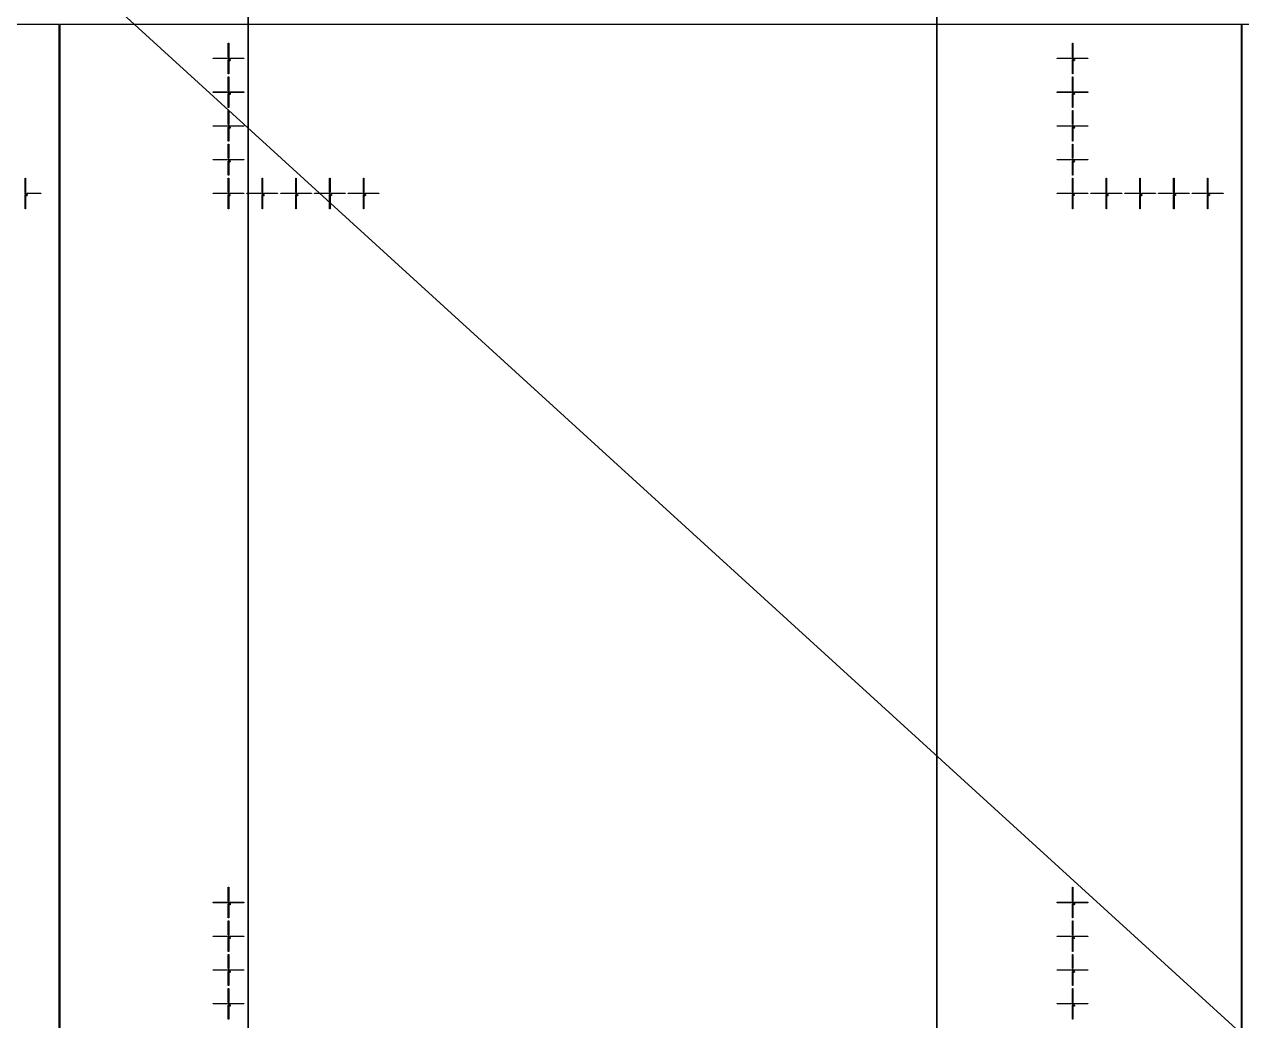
# Model space of a CAD drawing. Extents: x -25400 to 25400, y -24113 to 25400.
# Drawn here: x 7017 to 14228, y -12893 to -6992 of the extents above; entities that cross this region are included whole.
import ezdxf

# ---------------------------------------------------------------- set-up
doc = ezdxf.new("R2010")
doc.units = 0
for name, color, linetype in [('L0D0', 2, 'CONTINUOUS'), ('L1D0', 3, 'CONTINUOUS'), ('L3D0', 4, 'CONTINUOUS')]:
    doc.layers.add(name, color=color, linetype=linetype)

msp = doc.modelspace()

# ---------------------------------------------------------------- linework, layer by layer
at = {"layer": 'L0D0'}
msp.add_lwpolyline([(4251.735, -24112.788), (0, 0), (0, 14018.85), (7213, 14018.85), (7213, 14016), (8342.854, 14016), (8342.854, -23990.765), (8299.673, -24005.737), (8256.466, -24020.632), (8213.232, -24035.449), (8169.972, -24050.188), (8126.685, -24064.85), (8083.372, -24079.433), (8040.032, -24093.939), (7996.667, -24108.366), (7983.296, -24112.788)], close=True, dxfattribs=at)
for points in [[(8342.854, -23990.765), (8342.854, 14016)], [(12421.944, 14016), (12421.944, -22155.255)], [(12421.944, -22155.255), (12421.944, 14016)], [(10207.408, -20499.239), (0, 0), (16923.304, -15427.63)], [(16923.304, -15427.63), (0, 0), (21353.614, -8272.434)]]:
    msp.add_lwpolyline(points, dxfattribs=at)
at = {"layer": 'L1D0'}
for points in [[(8225.25, -7185.15), (8225.25, -7102.15), (8227.75, -7102.15), (8227.75, -7185.15)], [(13225.25, -7185.15), (13225.25, -7102.15), (13227.75, -7102.15), (13227.75, -7185.15)], [(8135.5, -7194.4), (8135.5, -7191.9), (8218.5, -7191.9), (8218.5, -7194.4)], [(8226.3, -7198.15), (8226.3, -7193.35), (8221.5, -7193.35), (8221.5, -7192.95), (8226.3, -7192.95), (8226.3, -7188.15), (8226.7, -7188.15), (8226.7, -7192.95), (8231.5, -7192.95), (8231.5, -7193.35), (8226.7, -7193.35), (8226.7, -7198.15)], [(8225.25, -7284.15), (8225.25, -7201.15), (8227.75, -7201.15), (8227.75, -7284.15)], [(8232.5, -7203.706), (8232.5, -7200.15), (8236.944, -7200.15), (8236.944, -7201.039), (8233.389, -7201.039), (8233.389, -7202.817), (8236.056, -7202.817), (8236.056, -7203.706)], [(8232.5, -7206.372), (8232.5, -7205.483), (8236.056, -7205.483), (8236.056, -7206.372)], [(8234.5, -7194.4), (8234.5, -7191.9), (8317.5, -7191.9), (8317.5, -7194.4)], [(8236.056, -7205.483), (8236.056, -7203.706), (8236.944, -7203.706), (8236.944, -7205.483)], [(13135.5, -7194.4), (13135.5, -7191.9), (13218.5, -7191.9), (13218.5, -7194.4)], [(13226.3, -7198.15), (13226.3, -7193.35), (13221.5, -7193.35), (13221.5, -7192.95), (13226.3, -7192.95), (13226.3, -7188.15), (13226.7, -7188.15), (13226.7, -7192.95), (13231.5, -7192.95), (13231.5, -7193.35), (13226.7, -7193.35), (13226.7, -7198.15)], [(13225.25, -7284.15), (13225.25, -7201.15), (13227.75, -7201.15), (13227.75, -7284.15)], [(13232.5, -7203.706), (13232.5, -7200.15), (13236.944, -7200.15), (13236.944, -7201.039), (13233.389, -7201.039), (13233.389, -7202.817), (13236.056, -7202.817), (13236.056, -7203.706)], [(13232.5, -7206.372), (13232.5, -7205.483), (13236.056, -7205.483), (13236.056, -7206.372)], [(13234.5, -7194.4), (13234.5, -7191.9), (13317.5, -7191.9), (13317.5, -7194.4)], [(13236.056, -7205.483), (13236.056, -7203.706), (13236.944, -7203.706), (13236.944, -7205.483)], [(8225.25, -7385.15), (8225.25, -7302.15), (8227.75, -7302.15), (8227.75, -7385.15)], [(13225.25, -7385.15), (13225.25, -7302.15), (13227.75, -7302.15), (13227.75, -7385.15)], [(8135.5, -7394.4), (8135.5, -7391.9), (8218.5, -7391.9), (8218.5, -7394.4)], [(8226.3, -7398.15), (8226.3, -7393.35), (8221.5, -7393.35), (8221.5, -7392.95), (8226.3, -7392.95), (8226.3, -7388.15), (8226.7, -7388.15), (8226.7, -7392.95), (8231.5, -7392.95), (8231.5, -7393.35), (8226.7, -7393.35), (8226.7, -7398.15)], [(8225.25, -7484.15), (8225.25, -7401.15), (8227.75, -7401.15), (8227.75, -7484.15)], [(8235.167, -7406.372), (8235.167, -7404.594), (8232.5, -7404.594), (8232.5, -7402.817), (8233.389, -7402.817), (8233.389, -7403.706), (8235.167, -7403.706), (8235.167, -7401.039), (8234.278, -7401.039), (8234.278, -7400.15), (8236.056, -7400.15), (8236.056, -7403.706), (8236.944, -7403.706), (8236.944, -7404.594), (8236.056, -7404.594), (8236.056, -7406.372)], [(8233.389, -7402.817), (8233.389, -7401.039), (8234.278, -7401.039), (8234.278, -7402.817)], [(8234.5, -7394.4), (8234.5, -7391.9), (8317.5, -7391.9), (8317.5, -7394.4)], [(13135.5, -7394.4), (13135.5, -7391.9), (13218.5, -7391.9), (13218.5, -7394.4)], [(13226.3, -7398.15), (13226.3, -7393.35), (13221.5, -7393.35), (13221.5, -7392.95), (13226.3, -7392.95), (13226.3, -7388.15), (13226.7, -7388.15), (13226.7, -7392.95), (13231.5, -7392.95), (13231.5, -7393.35), (13226.7, -7393.35), (13226.7, -7398.15)], [(13225.25, -7484.15), (13225.25, -7401.15), (13227.75, -7401.15), (13227.75, -7484.15)], [(13235.167, -7406.372), (13235.167, -7404.594), (13232.5, -7404.594), (13232.5, -7402.817), (13233.389, -7402.817), (13233.389, -7403.706), (13235.167, -7403.706), (13235.167, -7401.039), (13234.278, -7401.039), (13234.278, -7400.15), (13236.056, -7400.15), (13236.056, -7403.706), (13236.944, -7403.706), (13236.944, -7404.594), (13236.056, -7404.594), (13236.056, -7406.372)], [(13233.389, -7402.817), (13233.389, -7401.039), (13234.278, -7401.039), (13234.278, -7402.817)], [(13234.5, -7394.4), (13234.5, -7391.9), (13317.5, -7391.9), (13317.5, -7394.4)], [(8225.25, -7585.15), (8225.25, -7502.15), (8227.75, -7502.15), (8227.75, -7585.15)], [(13225.25, -7585.15), (13225.25, -7502.15), (13227.75, -7502.15), (13227.75, -7585.15)], [(8135.5, -7594.4), (8135.5, -7591.9), (8218.5, -7591.9), (8218.5, -7594.4)], [(8226.3, -7598.15), (8226.3, -7593.35), (8221.5, -7593.35), (8221.5, -7592.95), (8226.3, -7592.95), (8226.3, -7588.15), (8226.7, -7588.15), (8226.7, -7592.95), (8231.5, -7592.95), (8231.5, -7593.35), (8226.7, -7593.35), (8226.7, -7598.15)], [(8225.25, -7684.15), (8225.25, -7601.15), (8227.75, -7601.15), (8227.75, -7684.15)], [(8232.5, -7601.039), (8232.5, -7600.15), (8236.056, -7600.15), (8236.056, -7601.039)], [(8232.5, -7606.372), (8232.5, -7605.483), (8236.056, -7605.483), (8236.056, -7606.372)], [(8233.389, -7603.706), (8233.389, -7602.817), (8236.056, -7602.817), (8236.056, -7603.706)], [(8234.5, -7594.4), (8234.5, -7591.9), (8317.5, -7591.9), (8317.5, -7594.4)], [(8236.056, -7602.817), (8236.056, -7601.039), (8236.944, -7601.039), (8236.944, -7602.817)], [(8236.056, -7605.483), (8236.056, -7603.706), (8236.944, -7603.706), (8236.944, -7605.483)], [(13135.5, -7594.4), (13135.5, -7591.9), (13218.5, -7591.9), (13218.5, -7594.4)], [(13226.3, -7598.15), (13226.3, -7593.35), (13221.5, -7593.35), (13221.5, -7592.95), (13226.3, -7592.95), (13226.3, -7588.15), (13226.7, -7588.15), (13226.7, -7592.95), (13231.5, -7592.95), (13231.5, -7593.35), (13226.7, -7593.35), (13226.7, -7598.15)], [(13225.25, -7684.15), (13225.25, -7601.15), (13227.75, -7601.15), (13227.75, -7684.15)], [(13232.5, -7601.039), (13232.5, -7600.15), (13236.056, -7600.15), (13236.056, -7601.039)], [(13232.5, -7606.372), (13232.5, -7605.483), (13236.056, -7605.483), (13236.056, -7606.372)], [(13233.389, -7603.706), (13233.389, -7602.817), (13236.056, -7602.817), (13236.056, -7603.706)], [(13234.5, -7594.4), (13234.5, -7591.9), (13317.5, -7591.9), (13317.5, -7594.4)], [(13236.056, -7602.817), (13236.056, -7601.039), (13236.944, -7601.039), (13236.944, -7602.817)], [(13236.056, -7605.483), (13236.056, -7603.706), (13236.944, -7603.706), (13236.944, -7605.483)], [(8225.25, -7785.15), (8225.25, -7702.15), (8227.75, -7702.15), (8227.75, -7785.15)], [(13225.25, -7785.15), (13225.25, -7702.15), (13227.75, -7702.15), (13227.75, -7785.15)], [(8135.5, -7794.4), (8135.5, -7791.9), (8218.5, -7791.9), (8218.5, -7794.4)], [(8226.3, -7798.15), (8226.3, -7793.35), (8221.5, -7793.35), (8221.5, -7792.95), (8226.3, -7792.95), (8226.3, -7788.15), (8226.7, -7788.15), (8226.7, -7792.95), (8231.5, -7792.95), (8231.5, -7793.35), (8226.7, -7793.35), (8226.7, -7798.15)], [(8225.25, -7884.15), (8225.25, -7801.15), (8227.75, -7801.15), (8227.75, -7884.15)], [(8232.5, -7801.928), (8232.5, -7801.039), (8233.389, -7801.039), (8233.389, -7801.928)], [(8232.5, -7806.372), (8232.5, -7804.594), (8233.389, -7804.594), (8233.389, -7805.483), (8236.944, -7805.483), (8236.944, -7806.372)], [(8233.389, -7801.039), (8233.389, -7800.15), (8236.056, -7800.15), (8236.056, -7801.039)], [(8233.389, -7804.594), (8233.389, -7803.706), (8235.167, -7803.706), (8235.167, -7804.594)], [(8234.5, -7794.4), (8234.5, -7791.9), (8317.5, -7791.9), (8317.5, -7794.4)], [(8235.167, -7803.706), (8235.167, -7802.817), (8236.056, -7802.817), (8236.056, -7803.706)], [(8236.056, -7802.817), (8236.056, -7801.039), (8236.944, -7801.039), (8236.944, -7802.817)], [(13135.5, -7794.4), (13135.5, -7791.9), (13218.5, -7791.9), (13218.5, -7794.4)], [(13226.3, -7798.15), (13226.3, -7793.35), (13221.5, -7793.35), (13221.5, -7792.95), (13226.3, -7792.95), (13226.3, -7788.15), (13226.7, -7788.15), (13226.7, -7792.95), (13231.5, -7792.95), (13231.5, -7793.35), (13226.7, -7793.35), (13226.7, -7798.15)], [(13225.25, -7884.15), (13225.25, -7801.15), (13227.75, -7801.15), (13227.75, -7884.15)], [(13232.5, -7801.928), (13232.5, -7801.039), (13233.389, -7801.039), (13233.389, -7801.928)], [(13232.5, -7806.372), (13232.5, -7804.594), (13233.389, -7804.594), (13233.389, -7805.483), (13236.944, -7805.483), (13236.944, -7806.372)], [(13233.389, -7801.039), (13233.389, -7800.15), (13236.056, -7800.15), (13236.056, -7801.039)], [(13233.389, -7804.594), (13233.389, -7803.706), (13235.167, -7803.706), (13235.167, -7804.594)], [(13234.5, -7794.4), (13234.5, -7791.9), (13317.5, -7791.9), (13317.5, -7794.4)], [(13235.167, -7803.706), (13235.167, -7802.817), (13236.056, -7802.817), (13236.056, -7803.706)], [(13236.056, -7802.817), (13236.056, -7801.039), (13236.944, -7801.039), (13236.944, -7802.817)], [(7022.25, -7985.15), (7022.25, -7902.15), (7024.75, -7902.15), (7024.75, -7985.15)], [(8225.25, -7985.15), (8225.25, -7902.15), (8227.75, -7902.15), (8227.75, -7985.15)], [(8425.25, -7985.15), (8425.25, -7902.15), (8427.75, -7902.15), (8427.75, -7985.15)], [(8625.25, -7985.15), (8625.25, -7902.15), (8627.75, -7902.15), (8627.75, -7985.15)], [(8825.25, -7985.15), (8825.25, -7902.15), (8827.75, -7902.15), (8827.75, -7985.15)], [(9025.25, -7985.15), (9025.25, -7902.15), (9027.75, -7902.15), (9027.75, -7985.15)], [(13225.25, -7985.15), (13225.25, -7902.15), (13227.75, -7902.15), (13227.75, -7985.15)], [(13425.25, -7985.15), (13425.25, -7902.15), (13427.75, -7902.15), (13427.75, -7985.15)], [(13625.25, -7985.15), (13625.25, -7902.15), (13627.75, -7902.15), (13627.75, -7985.15)], [(13825.25, -7985.15), (13825.25, -7902.15), (13827.75, -7902.15), (13827.75, -7985.15)], [(14025.25, -7985.15), (14025.25, -7902.15), (14027.75, -7902.15), (14027.75, -7985.15)], [(7023.3, -7998.15), (7023.3, -7993.35), (7018.5, -7993.35), (7018.5, -7992.95), (7023.3, -7992.95), (7023.3, -7988.15), (7023.7, -7988.15), (7023.7, -7992.95), (7028.5, -7992.95), (7028.5, -7993.35), (7023.7, -7993.35), (7023.7, -7998.15)], [(7022.25, -8084.15), (7022.25, -8001.15), (7024.75, -8001.15), (7024.75, -8084.15)], [(7029.5, -8003.706), (7029.5, -8000.15), (7033.944, -8000.15), (7033.944, -8001.039), (7030.389, -8001.039), (7030.389, -8002.817), (7033.056, -8002.817), (7033.056, -8003.706)], [(7031.5, -7994.4), (7031.5, -7991.9), (7114.5, -7991.9), (7114.5, -7994.4)], [(7033.056, -8005.483), (7033.056, -8003.706), (7033.944, -8003.706), (7033.944, -8005.483)], [(8135.5, -7994.4), (8135.5, -7991.9), (8218.5, -7991.9), (8218.5, -7994.4)], [(8226.3, -7998.15), (8226.3, -7993.35), (8221.5, -7993.35), (8221.5, -7992.95), (8226.3, -7992.95), (8226.3, -7988.15), (8226.7, -7988.15), (8226.7, -7992.95), (8231.5, -7992.95), (8231.5, -7993.35), (8226.7, -7993.35), (8226.7, -7998.15)], [(8225.25, -8084.15), (8225.25, -8001.15), (8227.75, -8001.15), (8227.75, -8084.15)], [(8233.389, -8006.372), (8233.389, -8005.483), (8234.278, -8005.483), (8234.278, -8001.928), (8233.389, -8001.928), (8233.389, -8001.039), (8234.278, -8001.039), (8234.278, -8000.15), (8235.167, -8000.15), (8235.167, -8005.483), (8236.056, -8005.483), (8236.056, -8006.372)], [(8234.5, -7994.4), (8234.5, -7991.9), (8317.5, -7991.9), (8317.5, -7994.4)], [(8335.5, -7994.4), (8335.5, -7991.9), (8418.5, -7991.9), (8418.5, -7994.4)], [(8426.3, -7998.15), (8426.3, -7993.35), (8421.5, -7993.35), (8421.5, -7992.95), (8426.3, -7992.95), (8426.3, -7988.15), (8426.7, -7988.15), (8426.7, -7992.95), (8431.5, -7992.95), (8431.5, -7993.35), (8426.7, -7993.35), (8426.7, -7998.15)], [(8425.25, -8084.15), (8425.25, -8001.15), (8427.75, -8001.15), (8427.75, -8084.15)], [(8432.5, -8001.928), (8432.5, -8001.039), (8433.389, -8001.039), (8433.389, -8001.928)], [(8433.389, -8001.039), (8433.389, -8000.15), (8436.056, -8000.15), (8436.056, -8001.039)], [(8433.389, -8004.594), (8433.389, -8003.706), (8435.167, -8003.706), (8435.167, -8004.594)], [(8434.5, -7994.4), (8434.5, -7991.9), (8517.5, -7991.9), (8517.5, -7994.4)], [(8435.167, -8003.706), (8435.167, -8002.817), (8436.056, -8002.817), (8436.056, -8003.706)], [(8436.056, -8002.817), (8436.056, -8001.039), (8436.944, -8001.039), (8436.944, -8002.817)], [(8535.5, -7994.4), (8535.5, -7991.9), (8618.5, -7991.9), (8618.5, -7994.4)], [(8626.3, -7998.15), (8626.3, -7993.35), (8621.5, -7993.35), (8621.5, -7992.95), (8626.3, -7992.95), (8626.3, -7988.15), (8626.7, -7988.15), (8626.7, -7992.95), (8631.5, -7992.95), (8631.5, -7993.35), (8626.7, -7993.35), (8626.7, -7998.15)], [(8625.25, -8084.15), (8625.25, -8001.15), (8627.75, -8001.15), (8627.75, -8084.15)], [(8632.5, -8001.039), (8632.5, -8000.15), (8636.056, -8000.15), (8636.056, -8001.039)], [(8633.389, -8003.706), (8633.389, -8002.817), (8636.056, -8002.817), (8636.056, -8003.706)], [(8634.5, -7994.4), (8634.5, -7991.9), (8717.5, -7991.9), (8717.5, -7994.4)], [(8636.056, -8002.817), (8636.056, -8001.039), (8636.944, -8001.039), (8636.944, -8002.817)], [(8636.056, -8005.483), (8636.056, -8003.706), (8636.944, -8003.706), (8636.944, -8005.483)], [(8735.5, -7994.4), (8735.5, -7991.9), (8818.5, -7991.9), (8818.5, -7994.4)], [(8826.3, -7998.15), (8826.3, -7993.35), (8821.5, -7993.35), (8821.5, -7992.95), (8826.3, -7992.95), (8826.3, -7988.15), (8826.7, -7988.15), (8826.7, -7992.95), (8831.5, -7992.95), (8831.5, -7993.35), (8826.7, -7993.35), (8826.7, -7998.15)], [(8825.25, -8084.15), (8825.25, -8001.15), (8827.75, -8001.15), (8827.75, -8084.15)], [(8835.167, -8006.372), (8835.167, -8004.594), (8832.5, -8004.594), (8832.5, -8002.817), (8833.389, -8002.817), (8833.389, -8003.706), (8835.167, -8003.706), (8835.167, -8001.039), (8834.278, -8001.039), (8834.278, -8000.15), (8836.056, -8000.15), (8836.056, -8003.706), (8836.944, -8003.706), (8836.944, -8004.594), (8836.056, -8004.594), (8836.056, -8006.372)], [(8833.389, -8002.817), (8833.389, -8001.039), (8834.278, -8001.039), (8834.278, -8002.817)], [(8834.5, -7994.4), (8834.5, -7991.9), (8917.5, -7991.9), (8917.5, -7994.4)], [(8935.5, -7994.4), (8935.5, -7991.9), (9018.5, -7991.9), (9018.5, -7994.4)], [(9026.3, -7998.15), (9026.3, -7993.35), (9021.5, -7993.35), (9021.5, -7992.95), (9026.3, -7992.95), (9026.3, -7988.15), (9026.7, -7988.15), (9026.7, -7992.95), (9031.5, -7992.95), (9031.5, -7993.35), (9026.7, -7993.35), (9026.7, -7998.15)], [(9025.25, -8084.15), (9025.25, -8001.15), (9027.75, -8001.15), (9027.75, -8084.15)], [(9032.5, -8003.706), (9032.5, -8000.15), (9036.944, -8000.15), (9036.944, -8001.039), (9033.389, -8001.039), (9033.389, -8002.817), (9036.056, -8002.817), (9036.056, -8003.706)], [(9034.5, -7994.4), (9034.5, -7991.9), (9117.5, -7991.9), (9117.5, -7994.4)], [(9036.056, -8005.483), (9036.056, -8003.706), (9036.944, -8003.706), (9036.944, -8005.483)], [(13135.5, -7994.4), (13135.5, -7991.9), (13218.5, -7991.9), (13218.5, -7994.4)], [(13226.3, -7998.15), (13226.3, -7993.35), (13221.5, -7993.35), (13221.5, -7992.95), (13226.3, -7992.95), (13226.3, -7988.15), (13226.7, -7988.15), (13226.7, -7992.95), (13231.5, -7992.95), (13231.5, -7993.35), (13226.7, -7993.35), (13226.7, -7998.15)], [(13225.25, -8084.15), (13225.25, -8001.15), (13227.75, -8001.15), (13227.75, -8084.15)], [(13233.389, -8006.372), (13233.389, -8005.483), (13234.278, -8005.483), (13234.278, -8001.928), (13233.389, -8001.928), (13233.389, -8001.039), (13234.278, -8001.039), (13234.278, -8000.15), (13235.167, -8000.15), (13235.167, -8005.483), (13236.056, -8005.483), (13236.056, -8006.372)], [(13234.5, -7994.4), (13234.5, -7991.9), (13317.5, -7991.9), (13317.5, -7994.4)], [(13335.5, -7994.4), (13335.5, -7991.9), (13418.5, -7991.9), (13418.5, -7994.4)], [(13426.3, -7998.15), (13426.3, -7993.35), (13421.5, -7993.35), (13421.5, -7992.95), (13426.3, -7992.95), (13426.3, -7988.15), (13426.7, -7988.15), (13426.7, -7992.95), (13431.5, -7992.95), (13431.5, -7993.35), (13426.7, -7993.35), (13426.7, -7998.15)], [(13425.25, -8084.15), (13425.25, -8001.15), (13427.75, -8001.15), (13427.75, -8084.15)], [(13432.5, -8001.928), (13432.5, -8001.039), (13433.389, -8001.039), (13433.389, -8001.928)], [(13433.389, -8001.039), (13433.389, -8000.15), (13436.056, -8000.15), (13436.056, -8001.039)], [(13433.389, -8004.594), (13433.389, -8003.706), (13435.167, -8003.706), (13435.167, -8004.594)], [(13434.5, -7994.4), (13434.5, -7991.9), (13517.5, -7991.9), (13517.5, -7994.4)], [(13435.167, -8003.706), (13435.167, -8002.817), (13436.056, -8002.817), (13436.056, -8003.706)], [(13436.056, -8002.817), (13436.056, -8001.039), (13436.944, -8001.039), (13436.944, -8002.817)], [(13535.5, -7994.4), (13535.5, -7991.9), (13618.5, -7991.9), (13618.5, -7994.4)], [(13626.3, -7998.15), (13626.3, -7993.35), (13621.5, -7993.35), (13621.5, -7992.95), (13626.3, -7992.95), (13626.3, -7988.15), (13626.7, -7988.15), (13626.7, -7992.95), (13631.5, -7992.95), (13631.5, -7993.35), (13626.7, -7993.35), (13626.7, -7998.15)], [(13625.25, -8084.15), (13625.25, -8001.15), (13627.75, -8001.15), (13627.75, -8084.15)], [(13632.5, -8001.039), (13632.5, -8000.15), (13636.056, -8000.15), (13636.056, -8001.039)], [(13633.389, -8003.706), (13633.389, -8002.817), (13636.056, -8002.817), (13636.056, -8003.706)], [(13634.5, -7994.4), (13634.5, -7991.9), (13717.5, -7991.9), (13717.5, -7994.4)], [(13636.056, -8002.817), (13636.056, -8001.039), (13636.944, -8001.039), (13636.944, -8002.817)], [(13636.056, -8005.483), (13636.056, -8003.706), (13636.944, -8003.706), (13636.944, -8005.483)], [(13735.5, -7994.4), (13735.5, -7991.9), (13818.5, -7991.9), (13818.5, -7994.4)], [(13826.3, -7998.15), (13826.3, -7993.35), (13821.5, -7993.35), (13821.5, -7992.95), (13826.3, -7992.95), (13826.3, -7988.15), (13826.7, -7988.15), (13826.7, -7992.95), (13831.5, -7992.95), (13831.5, -7993.35), (13826.7, -7993.35), (13826.7, -7998.15)], [(13825.25, -8084.15), (13825.25, -8001.15), (13827.75, -8001.15), (13827.75, -8084.15)], [(13835.167, -8006.372), (13835.167, -8004.594), (13832.5, -8004.594), (13832.5, -8002.817), (13833.389, -8002.817), (13833.389, -8003.706), (13835.167, -8003.706), (13835.167, -8001.039), (13834.278, -8001.039), (13834.278, -8000.15), (13836.056, -8000.15), (13836.056, -8003.706), (13836.944, -8003.706), (13836.944, -8004.594), (13836.056, -8004.594), (13836.056, -8006.372)], [(13833.389, -8002.817), (13833.389, -8001.039), (13834.278, -8001.039), (13834.278, -8002.817)], [(13834.5, -7994.4), (13834.5, -7991.9), (13917.5, -7991.9), (13917.5, -7994.4)], [(13935.5, -7994.4), (13935.5, -7991.9), (14018.5, -7991.9), (14018.5, -7994.4)], [(14026.3, -7998.15), (14026.3, -7993.35), (14021.5, -7993.35), (14021.5, -7992.95), (14026.3, -7992.95), (14026.3, -7988.15), (14026.7, -7988.15), (14026.7, -7992.95), (14031.5, -7992.95), (14031.5, -7993.35), (14026.7, -7993.35), (14026.7, -7998.15)], [(14025.25, -8084.15), (14025.25, -8001.15), (14027.75, -8001.15), (14027.75, -8084.15)], [(14032.5, -8003.706), (14032.5, -8000.15), (14036.944, -8000.15), (14036.944, -8001.039), (14033.389, -8001.039), (14033.389, -8002.817), (14036.056, -8002.817), (14036.056, -8003.706)], [(14034.5, -7994.4), (14034.5, -7991.9), (14117.5, -7991.9), (14117.5, -7994.4)], [(14036.056, -8005.483), (14036.056, -8003.706), (14036.944, -8003.706), (14036.944, -8005.483)], [(7029.5, -8006.372), (7029.5, -8005.483), (7033.056, -8005.483), (7033.056, -8006.372)], [(8432.5, -8006.372), (8432.5, -8004.594), (8433.389, -8004.594), (8433.389, -8005.483), (8436.944, -8005.483), (8436.944, -8006.372)], [(8632.5, -8006.372), (8632.5, -8005.483), (8636.056, -8005.483), (8636.056, -8006.372)], [(9032.5, -8006.372), (9032.5, -8005.483), (9036.056, -8005.483), (9036.056, -8006.372)], [(13432.5, -8006.372), (13432.5, -8004.594), (13433.389, -8004.594), (13433.389, -8005.483), (13436.944, -8005.483), (13436.944, -8006.372)], [(13632.5, -8006.372), (13632.5, -8005.483), (13636.056, -8005.483), (13636.056, -8006.372)], [(14032.5, -8006.372), (14032.5, -8005.483), (14036.056, -8005.483), (14036.056, -8006.372)], [(8225.25, -12185.15), (8225.25, -12102.15), (8227.75, -12102.15), (8227.75, -12185.15)], [(13225.25, -12185.15), (13225.25, -12102.15), (13227.75, -12102.15), (13227.75, -12185.15)], [(8135.5, -12194.4), (8135.5, -12191.9), (8218.5, -12191.9), (8218.5, -12194.4)], [(8226.3, -12198.15), (8226.3, -12193.35), (8221.5, -12193.35), (8221.5, -12192.95), (8226.3, -12192.95), (8226.3, -12188.15), (8226.7, -12188.15), (8226.7, -12192.95), (8231.5, -12192.95), (8231.5, -12193.35), (8226.7, -12193.35), (8226.7, -12198.15)], [(8225.25, -12284.15), (8225.25, -12201.15), (8227.75, -12201.15), (8227.75, -12284.15)], [(8232.5, -12203.706), (8232.5, -12200.15), (8236.944, -12200.15), (8236.944, -12201.039), (8233.389, -12201.039), (8233.389, -12202.817), (8236.056, -12202.817), (8236.056, -12203.706)], [(8232.5, -12206.372), (8232.5, -12205.483), (8236.056, -12205.483), (8236.056, -12206.372)], [(8234.5, -12194.4), (8234.5, -12191.9), (8317.5, -12191.9), (8317.5, -12194.4)], [(8236.056, -12205.483), (8236.056, -12203.706), (8236.944, -12203.706), (8236.944, -12205.483)], [(13135.5, -12194.4), (13135.5, -12191.9), (13218.5, -12191.9), (13218.5, -12194.4)], [(13226.3, -12198.15), (13226.3, -12193.35), (13221.5, -12193.35), (13221.5, -12192.95), (13226.3, -12192.95), (13226.3, -12188.15), (13226.7, -12188.15), (13226.7, -12192.95), (13231.5, -12192.95), (13231.5, -12193.35), (13226.7, -12193.35), (13226.7, -12198.15)], [(13225.25, -12284.15), (13225.25, -12201.15), (13227.75, -12201.15), (13227.75, -12284.15)], [(13232.5, -12203.706), (13232.5, -12200.15), (13236.944, -12200.15), (13236.944, -12201.039), (13233.389, -12201.039), (13233.389, -12202.817), (13236.056, -12202.817), (13236.056, -12203.706)], [(13232.5, -12206.372), (13232.5, -12205.483), (13236.056, -12205.483), (13236.056, -12206.372)], [(13234.5, -12194.4), (13234.5, -12191.9), (13317.5, -12191.9), (13317.5, -12194.4)], [(13236.056, -12205.483), (13236.056, -12203.706), (13236.944, -12203.706), (13236.944, -12205.483)], [(8225.25, -12385.15), (8225.25, -12302.15), (8227.75, -12302.15), (8227.75, -12385.15)], [(13225.25, -12385.15), (13225.25, -12302.15), (13227.75, -12302.15), (13227.75, -12385.15)], [(8135.5, -12394.4), (8135.5, -12391.9), (8218.5, -12391.9), (8218.5, -12394.4)], [(8226.3, -12398.15), (8226.3, -12393.35), (8221.5, -12393.35), (8221.5, -12392.95), (8226.3, -12392.95), (8226.3, -12388.15), (8226.7, -12388.15), (8226.7, -12392.95), (8231.5, -12392.95), (8231.5, -12393.35), (8226.7, -12393.35), (8226.7, -12398.15)], [(8225.25, -12484.15), (8225.25, -12401.15), (8227.75, -12401.15), (8227.75, -12484.15)], [(8235.167, -12406.372), (8235.167, -12404.594), (8232.5, -12404.594), (8232.5, -12402.817), (8233.389, -12402.817), (8233.389, -12403.706), (8235.167, -12403.706), (8235.167, -12401.039), (8234.278, -12401.039), (8234.278, -12400.15), (8236.056, -12400.15), (8236.056, -12403.706), (8236.944, -12403.706), (8236.944, -12404.594), (8236.056, -12404.594), (8236.056, -12406.372)], [(8233.389, -12402.817), (8233.389, -12401.039), (8234.278, -12401.039), (8234.278, -12402.817)], [(8234.5, -12394.4), (8234.5, -12391.9), (8317.5, -12391.9), (8317.5, -12394.4)], [(13135.5, -12394.4), (13135.5, -12391.9), (13218.5, -12391.9), (13218.5, -12394.4)], [(13226.3, -12398.15), (13226.3, -12393.35), (13221.5, -12393.35), (13221.5, -12392.95), (13226.3, -12392.95), (13226.3, -12388.15), (13226.7, -12388.15), (13226.7, -12392.95), (13231.5, -12392.95), (13231.5, -12393.35), (13226.7, -12393.35), (13226.7, -12398.15)], [(13225.25, -12484.15), (13225.25, -12401.15), (13227.75, -12401.15), (13227.75, -12484.15)], [(13235.167, -12406.372), (13235.167, -12404.594), (13232.5, -12404.594), (13232.5, -12402.817), (13233.389, -12402.817), (13233.389, -12403.706), (13235.167, -12403.706), (13235.167, -12401.039), (13234.278, -12401.039), (13234.278, -12400.15), (13236.056, -12400.15), (13236.056, -12403.706), (13236.944, -12403.706), (13236.944, -12404.594), (13236.056, -12404.594), (13236.056, -12406.372)], [(13233.389, -12402.817), (13233.389, -12401.039), (13234.278, -12401.039), (13234.278, -12402.817)], [(13234.5, -12394.4), (13234.5, -12391.9), (13317.5, -12391.9), (13317.5, -12394.4)], [(8225.25, -12585.15), (8225.25, -12502.15), (8227.75, -12502.15), (8227.75, -12585.15)], [(13225.25, -12585.15), (13225.25, -12502.15), (13227.75, -12502.15), (13227.75, -12585.15)], [(8135.5, -12594.4), (8135.5, -12591.9), (8218.5, -12591.9), (8218.5, -12594.4)], [(8226.3, -12598.15), (8226.3, -12593.35), (8221.5, -12593.35), (8221.5, -12592.95), (8226.3, -12592.95), (8226.3, -12588.15), (8226.7, -12588.15), (8226.7, -12592.95), (8231.5, -12592.95), (8231.5, -12593.35), (8226.7, -12593.35), (8226.7, -12598.15)], [(8225.25, -12684.15), (8225.25, -12601.15), (8227.75, -12601.15), (8227.75, -12684.15)], [(8232.5, -12601.039), (8232.5, -12600.15), (8236.056, -12600.15), (8236.056, -12601.039)], [(8232.5, -12606.372), (8232.5, -12605.483), (8236.056, -12605.483), (8236.056, -12606.372)], [(8233.389, -12603.706), (8233.389, -12602.817), (8236.056, -12602.817), (8236.056, -12603.706)], [(8234.5, -12594.4), (8234.5, -12591.9), (8317.5, -12591.9), (8317.5, -12594.4)], [(8236.056, -12602.817), (8236.056, -12601.039), (8236.944, -12601.039), (8236.944, -12602.817)], [(8236.056, -12605.483), (8236.056, -12603.706), (8236.944, -12603.706), (8236.944, -12605.483)], [(13135.5, -12594.4), (13135.5, -12591.9), (13218.5, -12591.9), (13218.5, -12594.4)], [(13226.3, -12598.15), (13226.3, -12593.35), (13221.5, -12593.35), (13221.5, -12592.95), (13226.3, -12592.95), (13226.3, -12588.15), (13226.7, -12588.15), (13226.7, -12592.95), (13231.5, -12592.95), (13231.5, -12593.35), (13226.7, -12593.35), (13226.7, -12598.15)], [(13225.25, -12684.15), (13225.25, -12601.15), (13227.75, -12601.15), (13227.75, -12684.15)], [(13232.5, -12601.039), (13232.5, -12600.15), (13236.056, -12600.15), (13236.056, -12601.039)], [(13232.5, -12606.372), (13232.5, -12605.483), (13236.056, -12605.483), (13236.056, -12606.372)], [(13233.389, -12603.706), (13233.389, -12602.817), (13236.056, -12602.817), (13236.056, -12603.706)], [(13234.5, -12594.4), (13234.5, -12591.9), (13317.5, -12591.9), (13317.5, -12594.4)], [(13236.056, -12602.817), (13236.056, -12601.039), (13236.944, -12601.039), (13236.944, -12602.817)], [(13236.056, -12605.483), (13236.056, -12603.706), (13236.944, -12603.706), (13236.944, -12605.483)], [(8225.25, -12785.15), (8225.25, -12702.15), (8227.75, -12702.15), (8227.75, -12785.15)], [(13225.25, -12785.15), (13225.25, -12702.15), (13227.75, -12702.15), (13227.75, -12785.15)], [(8135.5, -12794.4), (8135.5, -12791.9), (8218.5, -12791.9), (8218.5, -12794.4)], [(8226.3, -12798.15), (8226.3, -12793.35), (8221.5, -12793.35), (8221.5, -12792.95), (8226.3, -12792.95), (8226.3, -12788.15), (8226.7, -12788.15), (8226.7, -12792.95), (8231.5, -12792.95), (8231.5, -12793.35), (8226.7, -12793.35), (8226.7, -12798.15)], [(8225.25, -12884.15), (8225.25, -12801.15), (8227.75, -12801.15), (8227.75, -12884.15)], [(8232.5, -12801.928), (8232.5, -12801.039), (8233.389, -12801.039), (8233.389, -12801.928)], [(8232.5, -12806.372), (8232.5, -12804.594), (8233.389, -12804.594), (8233.389, -12805.483), (8236.944, -12805.483), (8236.944, -12806.372)], [(8233.389, -12801.039), (8233.389, -12800.15), (8236.056, -12800.15), (8236.056, -12801.039)], [(8233.389, -12804.594), (8233.389, -12803.706), (8235.167, -12803.706), (8235.167, -12804.594)], [(8234.5, -12794.4), (8234.5, -12791.9), (8317.5, -12791.9), (8317.5, -12794.4)], [(8235.167, -12803.706), (8235.167, -12802.817), (8236.056, -12802.817), (8236.056, -12803.706)], [(8236.056, -12802.817), (8236.056, -12801.039), (8236.944, -12801.039), (8236.944, -12802.817)], [(13135.5, -12794.4), (13135.5, -12791.9), (13218.5, -12791.9), (13218.5, -12794.4)], [(13226.3, -12798.15), (13226.3, -12793.35), (13221.5, -12793.35), (13221.5, -12792.95), (13226.3, -12792.95), (13226.3, -12788.15), (13226.7, -12788.15), (13226.7, -12792.95), (13231.5, -12792.95), (13231.5, -12793.35), (13226.7, -12793.35), (13226.7, -12798.15)], [(13225.25, -12884.15), (13225.25, -12801.15), (13227.75, -12801.15), (13227.75, -12884.15)], [(13232.5, -12801.928), (13232.5, -12801.039), (13233.389, -12801.039), (13233.389, -12801.928)], [(13232.5, -12806.372), (13232.5, -12804.594), (13233.389, -12804.594), (13233.389, -12805.483), (13236.944, -12805.483), (13236.944, -12806.372)], [(13233.389, -12801.039), (13233.389, -12800.15), (13236.056, -12800.15), (13236.056, -12801.039)], [(13233.389, -12804.594), (13233.389, -12803.706), (13235.167, -12803.706), (13235.167, -12804.594)], [(13234.5, -12794.4), (13234.5, -12791.9), (13317.5, -12791.9), (13317.5, -12794.4)], [(13235.167, -12803.706), (13235.167, -12802.817), (13236.056, -12802.817), (13236.056, -12803.706)], [(13236.056, -12802.817), (13236.056, -12801.039), (13236.944, -12801.039), (13236.944, -12802.817)]]:
    msp.add_lwpolyline(points, close=True, dxfattribs=at)
at = {"layer": 'L3D0'}
msp.add_lwpolyline([(-20788.5, -13993.15), (21229.5, -13993.15), (21229.5, -6993.15), (14229.5, -6993.15), (14229.5, -13993.15), (14226.5, -13993.15), (14226.5, -6993.15), (7226.5, -6993.15), (7226.5, -13993.15), (7223.5, -13993.15), (7223.5, -6993.15), (223.5, -6993.15), (223.5, -13993.15), (220.5, -13993.15), (220.5, -6993.15), (-6779.5, -6993.15)], dxfattribs=at)

doc.saveas('drawing.dxf')
